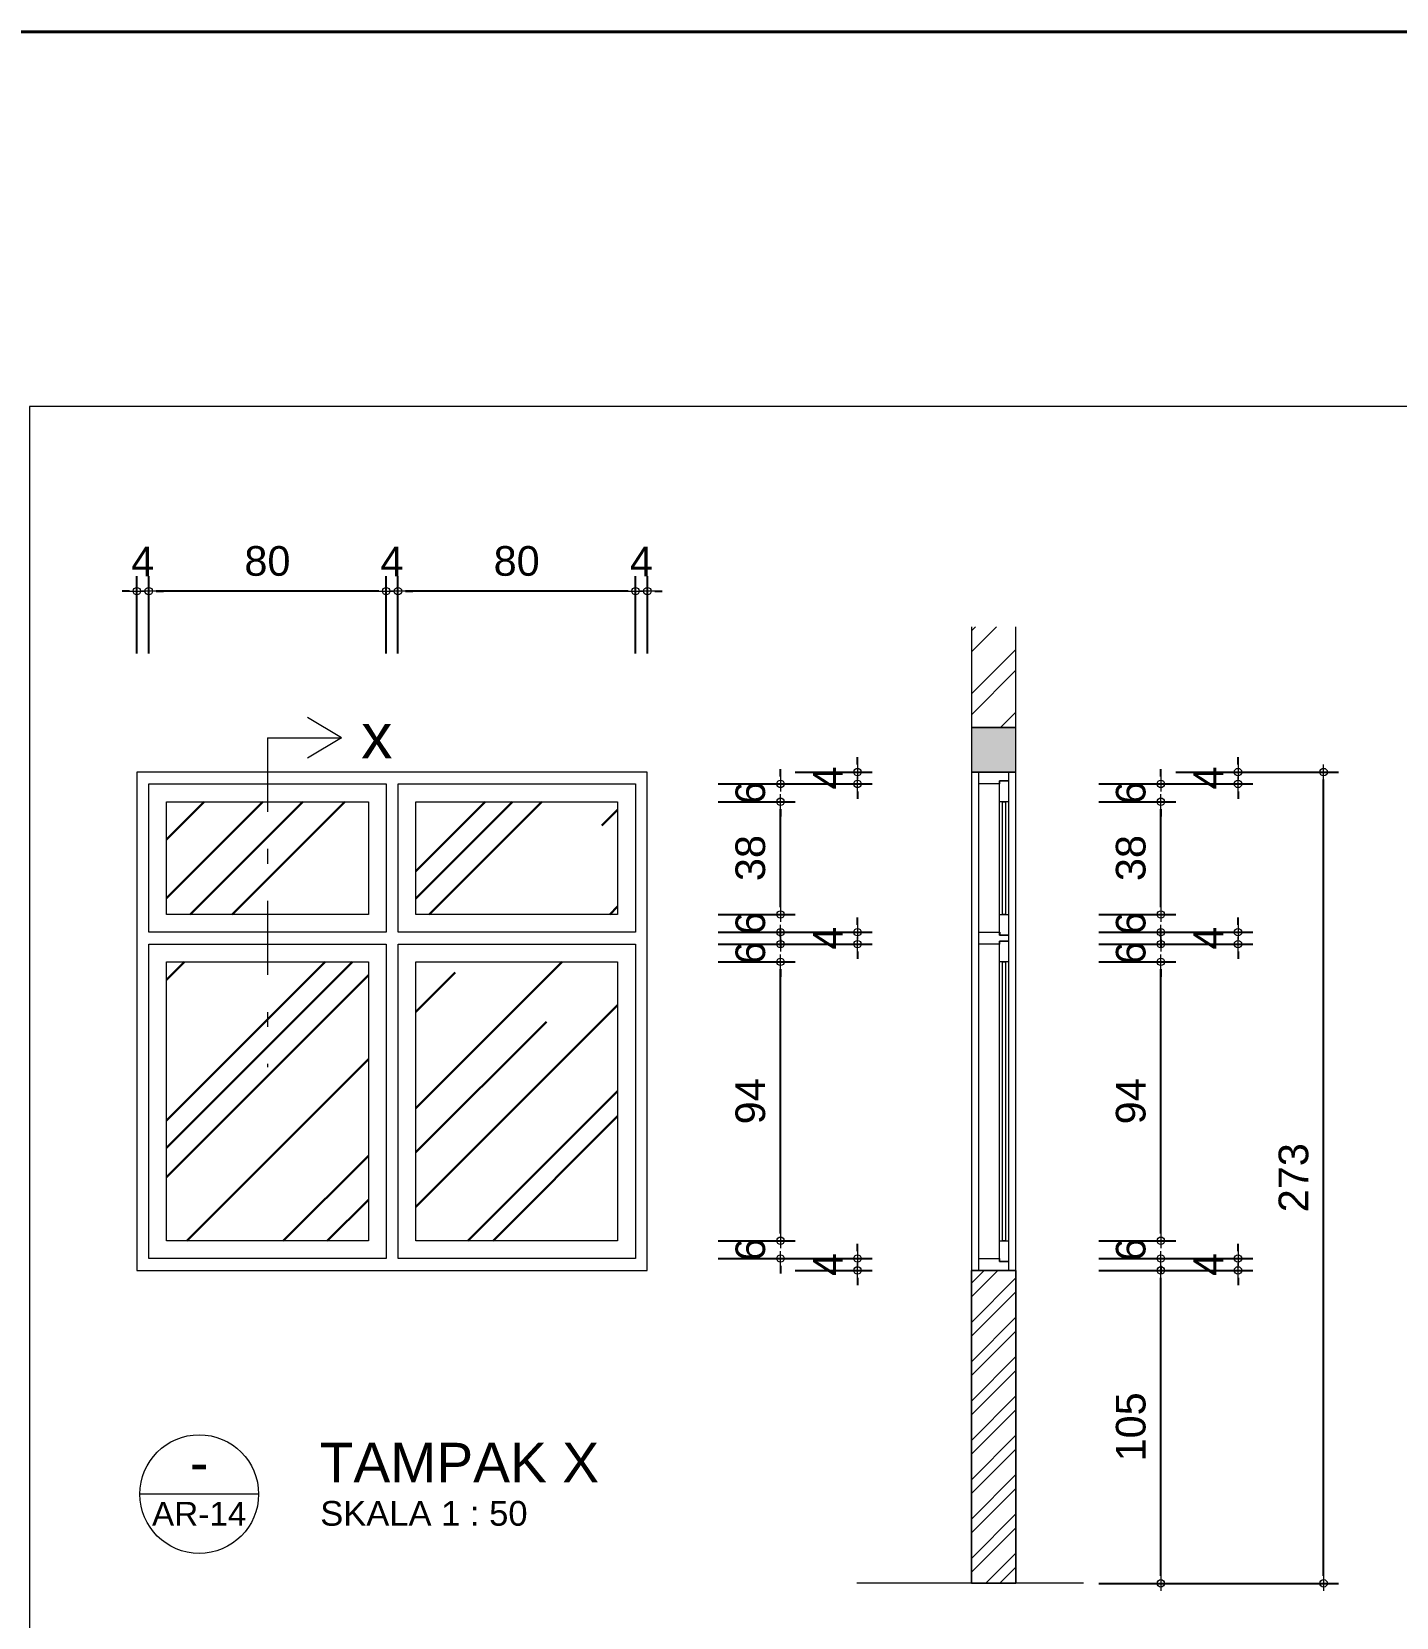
# Model space of a CAD drawing. Header units: inches. Extents: x 249 to 1192, y -18 to 440.
# Drawn here: x 293.37 to 302.57, y 158.8 to 169.49 of the extents above; entities that cross this region are included whole.
import ezdxf
from ezdxf.enums import TextEntityAlignment as Align

# ---------------------------------------------------------------- set-up
doc = ezdxf.new("R2010")
doc.units = ezdxf.units.IN
doc.header["$MEASUREMENT"] = 0
doc.linetypes.add('DASHDOT', pattern=[1, 0.5, -0.25, 0, -0.25])
for name, color, linetype, lineweight in [('ars', 11, 'Continuous', 0), ('ARSIR', 8, 'Continuous', 5), ('GRS KOP', 1, 'Continuous', 40), ('KACA', 141, 'Continuous', 30), ('KOP', 7, 'Continuous', 20), ('KUSEN', 16, 'Continuous', 15), ('lan', 7, 'Continuous', 15), ('NOT', 7, 'Continuous', 9), ('tem', 5, 'Continuous', 20), ('TEXS', 7, 'Continuous', 9)]:
    doc.layers.add(name, color=color, linetype=linetype, lineweight=lineweight)
doc.layers.add('KOLOM', color=5, linetype='Continuous')
doc.styles.add('S', font='SIMPLEX', dxfattribs={"width": 1.1})
doc.styles.get("Standard").update_dxf_attribs({"font": 'arial.ttf'})
doc.dimstyles.new('SK-50', dxfattribs={"dimtxt": 0.25, "dimasz": 0.1, "dimexe": 0.1, "dimexo": 0, "dimgap": 0.1, "dimtad": 1, "dimdec": 0, "dimlfac": 50, "dimzin": 12, "dimdsep": 46, "dimtxsty": 'Standard', "dimblk": 'BULAT', "dimcen": 0.1, "dimadec": 0, "dimazin": 3, "dimtfac": 1, "dimtdec": 0, "dimtix": 1, "dimtofl": 0, "dimtmove": 0, "dimatfit": 3, "dimldrblk": 'BULAT', "dimfxl": 0, "dimtolj": 1, "dimtzin": 0, "dimarcsym": 0})

# ---------------------------------------------------------------- blocks, each defined once
blk = doc.blocks.new('KOP-ARS')
at = {"layer": 'GRS KOP'}
blk.add_line((83, 54), (1, 54), dxfattribs=at)
at = {"layer": 'KOP'}
for tag, height, p in [('SUKMA', 0.2, (78, 9.9)), ('1:100', 0.25, (81.3, 5.5)), ('1:100', 0.25, (81.3, 4.9)), ('1:100', 0.25, (81.3, 4.3)), ('AR-01', 0.35, (78.15, 2.7)), ('10', 0.35, (81.3, 2.7)), ('2012', 0.35, (81.3, 1.7))]:
    blk.add_attdef(tag, text='', height=height, dxfattribs=at).set_placement(p, align=Align.MIDDLE)
for p in [(73.7, 5.325), (73.7, 4.725), (73.7, 4.125)]:
    blk.add_attdef('-', p, '', height=0.35, dxfattribs=at)
blk = doc.blocks.new('BULAT')
for p, q in [((-1, 0), (1, 0)), ((0, -1), (0, 1))]:
    blk.add_line(p, q)
blk.add_circle((0, 0), 0.5)
blk = doc.blocks.new('*D628')
at = {"layer": 'DEFPOINTS', "color": 0}
for p in [(298.515, 164.497), (298.515, 164.417), (298.934, 164.497)]:
    blk.add_point(p, dxfattribs=at)
at = {"layer": 'TEXS', "color": 0, "lineweight": -2}
for p, q in [((298.934, 164.547), (298.934, 164.597)), ((298.515, 164.497), (299.034, 164.497)), ((298.515, 164.417), (299.034, 164.417)), ((298.934, 164.367), (298.934, 164.317))]:
    blk.add_line(p, q, dxfattribs=at)
at = {"layer": 'TEXS', "color": 0, "lineweight": -2, "xscale": 0.05, "yscale": 0.05, "zscale": 0.05}
for p, rotation in [((298.934, 164.497), 270), ((298.934, 164.417), 90)]:
    blk.add_blockref('BULAT', p, dxfattribs=dict(at, rotation=rotation))
at = {"layer": 'TEXS', "color": 0, "insert": (298.734, 164.457), "char_height": 0.2, "attachment_point": 5, "rotation": 90}
blk.add_mtext('\\A1;4', dxfattribs=at)
blk = doc.blocks.new('*D629')
at = {"layer": 'DEFPOINTS', "color": 0}
for p in [(297.995, 164.417), (298.415, 164.417), (297.995, 164.297)]:
    blk.add_point(p, dxfattribs=at)
at = {"layer": 'TEXS', "color": 0, "lineweight": -2}
for p, q in [((297.995, 164.417), (298.515, 164.417)), ((298.415, 164.467), (298.415, 164.517)), ((297.995, 164.297), (298.515, 164.297)), ((298.415, 164.247), (298.415, 164.197))]:
    blk.add_line(p, q, dxfattribs=at)
at = {"layer": 'TEXS', "color": 0, "lineweight": -2, "xscale": 0.05, "yscale": 0.05, "zscale": 0.05}
for p, rotation in [((298.415, 164.417), 270), ((298.415, 164.297), 90)]:
    blk.add_blockref('BULAT', p, dxfattribs=dict(at, rotation=rotation))
at = {"layer": 'TEXS', "color": 0, "insert": (298.213, 164.357), "char_height": 0.2, "attachment_point": 5, "rotation": 90}
blk.add_mtext('\\A1;6', dxfattribs=at)
blk = doc.blocks.new('*D630')
at = {"layer": 'DEFPOINTS', "color": 0}
for p in [(297.995, 164.297), (298.415, 164.297), (297.995, 163.537)]:
    blk.add_point(p, dxfattribs=at)
at = {"layer": 'TEXS', "color": 0, "lineweight": -2}
for p, q in [((297.995, 164.297), (298.515, 164.297)), ((298.415, 163.587), (298.415, 164.247)), ((297.995, 163.537), (298.515, 163.537))]:
    blk.add_line(p, q, dxfattribs=at)
at = {"layer": 'TEXS', "color": 0, "lineweight": -2, "xscale": 0.05, "yscale": 0.05, "zscale": 0.05}
for p, rotation in [((298.415, 164.297), 90), ((298.415, 163.537), 270)]:
    blk.add_blockref('BULAT', p, dxfattribs=dict(at, rotation=rotation))
at = {"layer": 'TEXS', "color": 0, "insert": (298.213, 163.917), "char_height": 0.2, "attachment_point": 5, "rotation": 90}
blk.add_mtext('\\A1;38', dxfattribs=at)
blk = doc.blocks.new('*D631')
at = {"layer": 'DEFPOINTS', "color": 0}
for p in [(297.995, 163.537), (298.415, 163.537), (297.995, 163.417)]:
    blk.add_point(p, dxfattribs=at)
at = {"layer": 'TEXS', "color": 0, "lineweight": -2}
for p, q in [((298.415, 163.587), (298.415, 163.637)), ((297.995, 163.537), (298.515, 163.537)), ((297.995, 163.417), (298.515, 163.417)), ((298.415, 163.367), (298.415, 163.317))]:
    blk.add_line(p, q, dxfattribs=at)
at = {"layer": 'TEXS', "color": 0, "lineweight": -2, "xscale": 0.05, "yscale": 0.05, "zscale": 0.05}
for p, rotation in [((298.415, 163.537), 270), ((298.415, 163.417), 90)]:
    blk.add_blockref('BULAT', p, dxfattribs=dict(at, rotation=rotation))
at = {"layer": 'TEXS', "color": 0, "insert": (298.213, 163.477), "char_height": 0.2, "attachment_point": 5, "rotation": 90}
blk.add_mtext('\\A1;6', dxfattribs=at)
blk = doc.blocks.new('*D632')
at = {"layer": 'DEFPOINTS', "color": 0}
for p in [(298.515, 163.417), (298.934, 163.417), (298.515, 163.337)]:
    blk.add_point(p, dxfattribs=at)
at = {"layer": 'TEXS', "color": 0, "lineweight": -2}
for p, q in [((298.934, 163.467), (298.934, 163.517)), ((298.515, 163.417), (299.034, 163.417)), ((298.515, 163.337), (299.034, 163.337)), ((298.934, 163.287), (298.934, 163.237))]:
    blk.add_line(p, q, dxfattribs=at)
at = {"layer": 'TEXS', "color": 0, "lineweight": -2, "xscale": 0.05, "yscale": 0.05, "zscale": 0.05}
for p, rotation in [((298.934, 163.417), 270), ((298.934, 163.337), 90)]:
    blk.add_blockref('BULAT', p, dxfattribs=dict(at, rotation=rotation))
at = {"layer": 'TEXS', "color": 0, "insert": (298.734, 163.377), "char_height": 0.2, "attachment_point": 5, "rotation": 90}
blk.add_mtext('\\A1;4', dxfattribs=at)
blk = doc.blocks.new('*D633')
at = {"layer": 'DEFPOINTS', "color": 0}
for p in [(297.995, 163.337), (298.415, 163.337), (297.995, 163.217)]:
    blk.add_point(p, dxfattribs=at)
at = {"layer": 'TEXS', "color": 0, "lineweight": -2}
for p, q in [((298.415, 163.387), (298.415, 163.437)), ((297.995, 163.337), (298.515, 163.337)), ((297.995, 163.217), (298.515, 163.217)), ((298.415, 163.167), (298.415, 163.117))]:
    blk.add_line(p, q, dxfattribs=at)
at = {"layer": 'TEXS', "color": 0, "lineweight": -2, "xscale": 0.05, "yscale": 0.05, "zscale": 0.05}
for p, rotation in [((298.415, 163.337), 270), ((298.415, 163.217), 90)]:
    blk.add_blockref('BULAT', p, dxfattribs=dict(at, rotation=rotation))
at = {"layer": 'TEXS', "color": 0, "insert": (298.213, 163.277), "char_height": 0.2, "attachment_point": 5, "rotation": 90}
blk.add_mtext('\\A1;6', dxfattribs=at)
blk = doc.blocks.new('*D634')
at = {"layer": 'DEFPOINTS', "color": 0}
for p in [(297.995, 163.217), (298.415, 163.217), (297.995, 161.337)]:
    blk.add_point(p, dxfattribs=at)
at = {"layer": 'TEXS', "color": 0, "lineweight": -2}
for p, q in [((297.995, 163.217), (298.515, 163.217)), ((298.415, 161.387), (298.415, 163.167)), ((297.995, 161.337), (298.515, 161.337))]:
    blk.add_line(p, q, dxfattribs=at)
at = {"layer": 'TEXS', "color": 0, "lineweight": -2, "xscale": 0.05, "yscale": 0.05, "zscale": 0.05}
for p, rotation in [((298.415, 163.217), 90), ((298.415, 161.337), 270)]:
    blk.add_blockref('BULAT', p, dxfattribs=dict(at, rotation=rotation))
at = {"layer": 'TEXS', "color": 0, "insert": (298.213, 162.277), "char_height": 0.2, "attachment_point": 5, "rotation": 90}
blk.add_mtext('\\A1;94', dxfattribs=at)
blk = doc.blocks.new('*D635')
at = {"layer": 'DEFPOINTS', "color": 0}
for p in [(297.995, 161.337), (298.415, 161.337), (297.995, 161.217)]:
    blk.add_point(p, dxfattribs=at)
at = {"layer": 'TEXS', "color": 0, "lineweight": -2}
for p, q in [((298.415, 161.387), (298.415, 161.437)), ((297.995, 161.337), (298.515, 161.337)), ((297.995, 161.217), (298.515, 161.217)), ((298.415, 161.167), (298.415, 161.117))]:
    blk.add_line(p, q, dxfattribs=at)
at = {"layer": 'TEXS', "color": 0, "lineweight": -2, "xscale": 0.05, "yscale": 0.05, "zscale": 0.05}
for p, rotation in [((298.415, 161.337), 270), ((298.415, 161.217), 90)]:
    blk.add_blockref('BULAT', p, dxfattribs=dict(at, rotation=rotation))
at = {"layer": 'TEXS', "color": 0, "insert": (298.213, 161.277), "char_height": 0.2, "attachment_point": 5, "rotation": 90}
blk.add_mtext('\\A1;6', dxfattribs=at)
blk = doc.blocks.new('*D636')
at = {"layer": 'DEFPOINTS', "color": 0}
for p in [(298.515, 161.217), (298.934, 161.217), (298.515, 161.137)]:
    blk.add_point(p, dxfattribs=at)
at = {"layer": 'TEXS', "color": 0, "lineweight": -2}
for p, q in [((298.934, 161.267), (298.934, 161.317)), ((298.515, 161.217), (299.034, 161.217)), ((298.515, 161.137), (299.034, 161.137)), ((298.934, 161.087), (298.934, 161.037))]:
    blk.add_line(p, q, dxfattribs=at)
at = {"layer": 'TEXS', "color": 0, "lineweight": -2, "xscale": 0.05, "yscale": 0.05, "zscale": 0.05}
for p, rotation in [((298.934, 161.217), 270), ((298.934, 161.137), 90)]:
    blk.add_blockref('BULAT', p, dxfattribs=dict(at, rotation=rotation))
at = {"layer": 'TEXS', "color": 0, "insert": (298.734, 161.177), "char_height": 0.2, "attachment_point": 5, "rotation": 90}
blk.add_mtext('\\A1;4', dxfattribs=at)
blk = doc.blocks.new('*D637')
at = {"layer": 'DEFPOINTS', "color": 0}
for p in [(300.56, 164.417), (300.979, 164.417), (300.56, 164.297)]:
    blk.add_point(p, dxfattribs=at)
at = {"layer": 'TEXS', "color": 0, "lineweight": -2}
for p, q in [((300.56, 164.417), (301.079, 164.417)), ((300.979, 164.467), (300.979, 164.517)), ((300.56, 164.297), (301.079, 164.297)), ((300.979, 164.247), (300.979, 164.197))]:
    blk.add_line(p, q, dxfattribs=at)
at = {"layer": 'TEXS', "color": 0, "lineweight": -2, "xscale": 0.05, "yscale": 0.05, "zscale": 0.05}
for p, rotation in [((300.979, 164.417), 270), ((300.979, 164.297), 90)]:
    blk.add_blockref('BULAT', p, dxfattribs=dict(at, rotation=rotation))
at = {"layer": 'TEXS', "color": 0, "insert": (300.777, 164.357), "char_height": 0.2, "attachment_point": 5, "rotation": 90}
blk.add_mtext('\\A1;6', dxfattribs=at)
blk = doc.blocks.new('*D638')
at = {"layer": 'DEFPOINTS', "color": 0}
for p in [(301.079, 164.497), (301.079, 164.417), (301.499, 164.497)]:
    blk.add_point(p, dxfattribs=at)
at = {"layer": 'TEXS', "color": 0, "lineweight": -2}
for p, q in [((301.499, 164.547), (301.499, 164.597)), ((301.079, 164.497), (301.599, 164.497)), ((301.079, 164.417), (301.599, 164.417)), ((301.499, 164.367), (301.499, 164.317))]:
    blk.add_line(p, q, dxfattribs=at)
at = {"layer": 'TEXS', "color": 0, "lineweight": -2, "xscale": 0.05, "yscale": 0.05, "zscale": 0.05}
for p, rotation in [((301.499, 164.497), 270), ((301.499, 164.417), 90)]:
    blk.add_blockref('BULAT', p, dxfattribs=dict(at, rotation=rotation))
at = {"layer": 'TEXS', "color": 0, "insert": (301.299, 164.457), "char_height": 0.2, "attachment_point": 5, "rotation": 90}
blk.add_mtext('\\A1;4', dxfattribs=at)
blk = doc.blocks.new('*D639')
at = {"layer": 'DEFPOINTS', "color": 0}
for p in [(300.56, 164.297), (300.979, 164.297), (300.56, 163.537)]:
    blk.add_point(p, dxfattribs=at)
at = {"layer": 'TEXS', "color": 0, "lineweight": -2}
for p, q in [((300.56, 164.297), (301.079, 164.297)), ((300.979, 163.587), (300.979, 164.247)), ((300.56, 163.537), (301.079, 163.537))]:
    blk.add_line(p, q, dxfattribs=at)
at = {"layer": 'TEXS', "color": 0, "lineweight": -2, "xscale": 0.05, "yscale": 0.05, "zscale": 0.05}
for p, rotation in [((300.979, 164.297), 90), ((300.979, 163.537), 270)]:
    blk.add_blockref('BULAT', p, dxfattribs=dict(at, rotation=rotation))
at = {"layer": 'TEXS', "color": 0, "insert": (300.777, 163.917), "char_height": 0.2, "attachment_point": 5, "rotation": 90}
blk.add_mtext('\\A1;38', dxfattribs=at)
blk = doc.blocks.new('*D640')
at = {"layer": 'DEFPOINTS', "color": 0}
for p in [(300.56, 163.537), (300.979, 163.537), (300.56, 163.417)]:
    blk.add_point(p, dxfattribs=at)
at = {"layer": 'TEXS', "color": 0, "lineweight": -2}
for p, q in [((300.979, 163.587), (300.979, 163.637)), ((300.56, 163.537), (301.079, 163.537)), ((300.56, 163.417), (301.079, 163.417)), ((300.979, 163.367), (300.979, 163.317))]:
    blk.add_line(p, q, dxfattribs=at)
at = {"layer": 'TEXS', "color": 0, "lineweight": -2, "xscale": 0.05, "yscale": 0.05, "zscale": 0.05}
for p, rotation in [((300.979, 163.537), 270), ((300.979, 163.417), 90)]:
    blk.add_blockref('BULAT', p, dxfattribs=dict(at, rotation=rotation))
at = {"layer": 'TEXS', "color": 0, "insert": (300.777, 163.477), "char_height": 0.2, "attachment_point": 5, "rotation": 90}
blk.add_mtext('\\A1;6', dxfattribs=at)
blk = doc.blocks.new('*D641')
at = {"layer": 'DEFPOINTS', "color": 0}
for p in [(301.079, 163.417), (301.499, 163.417), (301.079, 163.337)]:
    blk.add_point(p, dxfattribs=at)
at = {"layer": 'TEXS', "color": 0, "lineweight": -2}
for p, q in [((301.499, 163.467), (301.499, 163.517)), ((301.079, 163.417), (301.599, 163.417)), ((301.079, 163.337), (301.599, 163.337)), ((301.499, 163.287), (301.499, 163.237))]:
    blk.add_line(p, q, dxfattribs=at)
at = {"layer": 'TEXS', "color": 0, "lineweight": -2, "xscale": 0.05, "yscale": 0.05, "zscale": 0.05}
for p, rotation in [((301.499, 163.417), 270), ((301.499, 163.337), 90)]:
    blk.add_blockref('BULAT', p, dxfattribs=dict(at, rotation=rotation))
at = {"layer": 'TEXS', "color": 0, "insert": (301.299, 163.377), "char_height": 0.2, "attachment_point": 5, "rotation": 90}
blk.add_mtext('\\A1;4', dxfattribs=at)
blk = doc.blocks.new('*D642')
at = {"layer": 'DEFPOINTS', "color": 0}
for p in [(300.56, 163.337), (300.979, 163.337), (300.56, 163.217)]:
    blk.add_point(p, dxfattribs=at)
at = {"layer": 'TEXS', "color": 0, "lineweight": -2}
for p, q in [((300.979, 163.387), (300.979, 163.437)), ((300.56, 163.337), (301.079, 163.337)), ((300.56, 163.217), (301.079, 163.217)), ((300.979, 163.167), (300.979, 163.117))]:
    blk.add_line(p, q, dxfattribs=at)
at = {"layer": 'TEXS', "color": 0, "lineweight": -2, "xscale": 0.05, "yscale": 0.05, "zscale": 0.05}
for p, rotation in [((300.979, 163.337), 270), ((300.979, 163.217), 90)]:
    blk.add_blockref('BULAT', p, dxfattribs=dict(at, rotation=rotation))
at = {"layer": 'TEXS', "color": 0, "insert": (300.777, 163.277), "char_height": 0.2, "attachment_point": 5, "rotation": 90}
blk.add_mtext('\\A1;6', dxfattribs=at)
blk = doc.blocks.new('*D643')
at = {"layer": 'DEFPOINTS', "color": 0}
for p in [(300.56, 163.217), (300.979, 163.217), (300.56, 161.337)]:
    blk.add_point(p, dxfattribs=at)
at = {"layer": 'TEXS', "color": 0, "lineweight": -2}
for p, q in [((300.56, 163.217), (301.079, 163.217)), ((300.979, 161.387), (300.979, 163.167)), ((300.56, 161.337), (301.079, 161.337))]:
    blk.add_line(p, q, dxfattribs=at)
at = {"layer": 'TEXS', "color": 0, "lineweight": -2, "xscale": 0.05, "yscale": 0.05, "zscale": 0.05}
for p, rotation in [((300.979, 163.217), 90), ((300.979, 161.337), 270)]:
    blk.add_blockref('BULAT', p, dxfattribs=dict(at, rotation=rotation))
at = {"layer": 'TEXS', "color": 0, "insert": (300.777, 162.277), "char_height": 0.2, "attachment_point": 5, "rotation": 90}
blk.add_mtext('\\A1;94', dxfattribs=at)
blk = doc.blocks.new('*D644')
at = {"layer": 'DEFPOINTS', "color": 0}
for p in [(300.56, 161.337), (300.979, 161.337), (300.56, 161.217)]:
    blk.add_point(p, dxfattribs=at)
at = {"layer": 'TEXS', "color": 0, "lineweight": -2}
for p, q in [((300.979, 161.387), (300.979, 161.437)), ((300.56, 161.337), (301.079, 161.337)), ((300.56, 161.217), (301.079, 161.217)), ((300.979, 161.167), (300.979, 161.117))]:
    blk.add_line(p, q, dxfattribs=at)
at = {"layer": 'TEXS', "color": 0, "lineweight": -2, "xscale": 0.05, "yscale": 0.05, "zscale": 0.05}
for p, rotation in [((300.979, 161.337), 270), ((300.979, 161.217), 90)]:
    blk.add_blockref('BULAT', p, dxfattribs=dict(at, rotation=rotation))
at = {"layer": 'TEXS', "color": 0, "insert": (300.777, 161.277), "char_height": 0.2, "attachment_point": 5, "rotation": 90}
blk.add_mtext('\\A1;6', dxfattribs=at)
blk = doc.blocks.new('*D645')
at = {"layer": 'DEFPOINTS', "color": 0}
for p in [(301.079, 161.217), (301.499, 161.217), (301.079, 161.137)]:
    blk.add_point(p, dxfattribs=at)
at = {"layer": 'TEXS', "color": 0, "lineweight": -2}
for p, q in [((301.499, 161.267), (301.499, 161.317)), ((301.079, 161.217), (301.599, 161.217)), ((301.079, 161.137), (301.599, 161.137)), ((301.499, 161.087), (301.499, 161.037))]:
    blk.add_line(p, q, dxfattribs=at)
at = {"layer": 'TEXS', "color": 0, "lineweight": -2, "xscale": 0.05, "yscale": 0.05, "zscale": 0.05}
for p, rotation in [((301.499, 161.217), 270), ((301.499, 161.137), 90)]:
    blk.add_blockref('BULAT', p, dxfattribs=dict(at, rotation=rotation))
at = {"layer": 'TEXS', "color": 0, "insert": (301.299, 161.177), "char_height": 0.2, "attachment_point": 5, "rotation": 90}
blk.add_mtext('\\A1;4', dxfattribs=at)
blk = doc.blocks.new('*D646')
at = {"layer": 'DEFPOINTS', "color": 0}
for p in [(300.56, 161.137), (300.979, 161.137), (300.56, 159.027)]:
    blk.add_point(p, dxfattribs=at)
at = {"layer": 'TEXS', "color": 0, "lineweight": -2}
for p, q in [((300.56, 161.137), (301.079, 161.137)), ((300.979, 159.077), (300.979, 161.087)), ((300.56, 159.027), (301.079, 159.027))]:
    blk.add_line(p, q, dxfattribs=at)
at = {"layer": 'TEXS', "color": 0, "lineweight": -2, "xscale": 0.05, "yscale": 0.05, "zscale": 0.05}
for p, rotation in [((300.979, 161.137), 90), ((300.979, 159.027), 270)]:
    blk.add_blockref('BULAT', p, dxfattribs=dict(at, rotation=rotation))
at = {"layer": 'TEXS', "color": 0, "insert": (300.777, 160.082), "char_height": 0.2, "attachment_point": 5, "rotation": 90}
blk.add_mtext('\\A1;105', dxfattribs=at)
blk = doc.blocks.new('*D647')
at = {"layer": 'DEFPOINTS', "color": 0}
for p in [(301.079, 164.497), (302.076, 164.497), (301.079, 159.027)]:
    blk.add_point(p, dxfattribs=at)
at = {"layer": 'TEXS', "color": 0, "lineweight": -2}
for p, q in [((301.079, 164.497), (302.176, 164.497)), ((302.076, 159.077), (302.076, 164.447)), ((301.079, 159.027), (302.176, 159.027))]:
    blk.add_line(p, q, dxfattribs=at)
at = {"layer": 'TEXS', "color": 0, "lineweight": -2, "xscale": 0.05, "yscale": 0.05, "zscale": 0.05}
for p, rotation in [((302.076, 164.497), 90), ((302.076, 159.027), 270)]:
    blk.add_blockref('BULAT', p, dxfattribs=dict(at, rotation=rotation))
at = {"layer": 'TEXS', "color": 0, "insert": (301.874, 161.762), "char_height": 0.2, "attachment_point": 5, "rotation": 90}
blk.add_mtext('\\A1;273', dxfattribs=at)
blk = doc.blocks.new('*D656')
at = {"layer": 'DEFPOINTS', "color": 0}
for p in [(294.077, 165.717), (294.077, 165.297), (294.157, 165.297)]:
    blk.add_point(p, dxfattribs=at)
at = {"layer": 'TEXS', "color": 0, "lineweight": -2}
for p, q in [((294.077, 165.297), (294.077, 165.817)), ((294.157, 165.297), (294.157, 165.817)), ((294.027, 165.717), (293.977, 165.717)), ((294.207, 165.717), (294.257, 165.717))]:
    blk.add_line(p, q, dxfattribs=at)
at = {"layer": 'TEXS', "color": 0, "lineweight": -2, "xscale": 0.05, "yscale": 0.05, "zscale": 0.05}
blk.add_blockref('BULAT', (294.077, 165.717), dxfattribs=at)
at = {"layer": 'TEXS', "color": 0, "lineweight": -2, "xscale": 0.05, "yscale": 0.05, "zscale": 0.05, "rotation": 180}
blk.add_blockref('BULAT', (294.157, 165.717), dxfattribs=at)
at = {"layer": 'TEXS', "color": 0, "insert": (294.117, 165.917), "char_height": 0.2, "attachment_point": 5}
blk.add_mtext('\\A1;4', dxfattribs=at)
blk = doc.blocks.new('*D657')
at = {"layer": 'DEFPOINTS', "color": 0}
for p in [(294.157, 165.717), (294.157, 165.297), (295.757, 165.297)]:
    blk.add_point(p, dxfattribs=at)
at = {"layer": 'TEXS', "color": 0, "lineweight": -2}
for p, q in [((294.157, 165.297), (294.157, 165.817)), ((295.757, 165.297), (295.757, 165.817)), ((295.707, 165.717), (294.207, 165.717))]:
    blk.add_line(p, q, dxfattribs=at)
at = {"layer": 'TEXS', "color": 0, "lineweight": -2, "xscale": 0.05, "yscale": 0.05, "zscale": 0.05, "rotation": 180}
blk.add_blockref('BULAT', (294.157, 165.717), dxfattribs=at)
at = {"layer": 'TEXS', "color": 0, "lineweight": -2, "xscale": 0.05, "yscale": 0.05, "zscale": 0.05}
blk.add_blockref('BULAT', (295.757, 165.717), dxfattribs=at)
at = {"layer": 'TEXS', "color": 0, "insert": (294.957, 165.919), "char_height": 0.2, "attachment_point": 5}
blk.add_mtext('\\A1;80', dxfattribs=at)
blk = doc.blocks.new('*D658')
at = {"layer": 'DEFPOINTS', "color": 0}
for p in [(295.757, 165.717), (295.757, 165.297), (295.837, 165.297)]:
    blk.add_point(p, dxfattribs=at)
at = {"layer": 'TEXS', "color": 0, "lineweight": -2}
for p, q in [((295.757, 165.297), (295.757, 165.817)), ((295.837, 165.297), (295.837, 165.817)), ((295.707, 165.717), (295.657, 165.717)), ((295.887, 165.717), (295.937, 165.717))]:
    blk.add_line(p, q, dxfattribs=at)
at = {"layer": 'TEXS', "color": 0, "lineweight": -2, "xscale": 0.05, "yscale": 0.05, "zscale": 0.05}
blk.add_blockref('BULAT', (295.757, 165.717), dxfattribs=at)
at = {"layer": 'TEXS', "color": 0, "lineweight": -2, "xscale": 0.05, "yscale": 0.05, "zscale": 0.05, "rotation": 180}
blk.add_blockref('BULAT', (295.837, 165.717), dxfattribs=at)
at = {"layer": 'TEXS', "color": 0, "insert": (295.797, 165.917), "char_height": 0.2, "attachment_point": 5}
blk.add_mtext('\\A1;4', dxfattribs=at)
blk = doc.blocks.new('*D659')
at = {"layer": 'DEFPOINTS', "color": 0}
for p in [(295.837, 165.717), (295.837, 165.297), (297.438, 165.297)]:
    blk.add_point(p, dxfattribs=at)
at = {"layer": 'TEXS', "color": 0, "lineweight": -2}
for p, q in [((295.837, 165.297), (295.837, 165.817)), ((297.438, 165.297), (297.438, 165.817)), ((297.388, 165.717), (295.887, 165.717))]:
    blk.add_line(p, q, dxfattribs=at)
at = {"layer": 'TEXS', "color": 0, "lineweight": -2, "xscale": 0.05, "yscale": 0.05, "zscale": 0.05, "rotation": 180}
blk.add_blockref('BULAT', (295.837, 165.717), dxfattribs=at)
at = {"layer": 'TEXS', "color": 0, "lineweight": -2, "xscale": 0.05, "yscale": 0.05, "zscale": 0.05}
blk.add_blockref('BULAT', (297.438, 165.717), dxfattribs=at)
at = {"layer": 'TEXS', "color": 0, "insert": (296.637, 165.919), "char_height": 0.2, "attachment_point": 5}
blk.add_mtext('\\A1;80', dxfattribs=at)
blk = doc.blocks.new('*D660')
at = {"layer": 'DEFPOINTS', "color": 0}
for p in [(297.438, 165.717), (297.438, 165.297), (297.518, 165.297)]:
    blk.add_point(p, dxfattribs=at)
at = {"layer": 'TEXS', "color": 0, "lineweight": -2}
for p, q in [((297.438, 165.297), (297.438, 165.817)), ((297.518, 165.297), (297.518, 165.817)), ((297.388, 165.717), (297.338, 165.717)), ((297.568, 165.717), (297.618, 165.717))]:
    blk.add_line(p, q, dxfattribs=at)
at = {"layer": 'TEXS', "color": 0, "lineweight": -2, "xscale": 0.05, "yscale": 0.05, "zscale": 0.05}
blk.add_blockref('BULAT', (297.438, 165.717), dxfattribs=at)
at = {"layer": 'TEXS', "color": 0, "lineweight": -2, "xscale": 0.05, "yscale": 0.05, "zscale": 0.05, "rotation": 180}
blk.add_blockref('BULAT', (297.518, 165.717), dxfattribs=at)
at = {"layer": 'TEXS', "color": 0, "insert": (297.478, 165.917), "char_height": 0.2, "attachment_point": 5}
blk.add_mtext('\\A1;4', dxfattribs=at)
blk = doc.blocks.new('Ndtpd')
blk.add_line((0.747, 0), (-0.747, 0))
blk.add_circle((0, 0), 0.747)
at = {"color": 10, "style": 'S', "width": 1.1, "flags": 4}
blk.add_attdef('NO', text='', height=0.5, dxfattribs=at).set_placement((0, 0.148), align=Align.CENTER)
blk.add_attdef('NDTPD', (1.516, 0.148), '', height=0.5, dxfattribs=at)
at = {"color": 5, "style": 'S', "width": 1.1, "flags": 4}
blk.add_attdef('NOLBR', text='', height=0.3, dxfattribs=at).set_placement((0, -0.398), align=Align.CENTER)
blk.add_attdef('SKALA', (1.523, -0.398), '', height=0.3, dxfattribs=at)

msp = doc.modelspace()

# ---------------------------------------------------------------- hatches: boundary and pattern name
at = {"layer": 'ars'}
h = msp.add_hatch(dxfattribs=at)
h.set_pattern_fill('ANSI32', color=256, scale=0.8, style=0)
h.set_pattern_definition([(45, (352.5036, 821.9779), (-0.21213203, 0.21213203), []), (45, (352.64502, 821.9779), (-0.21213203, 0.21213203), [])])
h.paths.add_polyline_path([(300.0021, 165.4767), (299.7021, 165.4767), (299.7021, 164.7972), (300.0021, 164.7972)])
at = {"layer": 'ARSIR'}
msp.add_hatch(color=256, dxfattribs=at).paths.add_polyline_path([(299.7021, 164.4972), (300.0021, 164.4972), (300.0021, 164.7972), (299.7021, 164.7972)])
at = {"layer": 'KACA'}
h = msp.add_hatch(dxfattribs=at)
h.set_pattern_fill('AR-RROOF', color=256, angle=45, style=0)
h.set_pattern_definition([(45, (-92.5756, -210.7459), (0.8485281, 2.2627417), [15, -2, 5, -1]), (45, (-91.9887, -209.4518), (-1.6475588, 0.2333452), [3, -0.33, 6, -0.75]), (45, (-92.8231, -209.79126), (3.2031937, 4.1507168), [8, -1.4, 4, -1])])
h.paths.add_polyline_path([(294.2768, 164.2972), (295.6372, 164.2972), (295.6372, 163.5372), (294.2768, 163.5372)])
h.paths.add_polyline_path([(295.9572, 164.2972), (297.3175, 164.2972), (297.3175, 163.5372), (295.9572, 163.5372)])
h.paths.add_polyline_path([(294.2768, 163.2172), (295.6372, 163.2172), (295.6372, 161.3372), (294.2768, 161.3372)])
h.paths.add_polyline_path([(295.9572, 163.2172), (297.3175, 163.2172), (297.3175, 161.3372), (295.9572, 161.3372)])
at = {"layer": 'KUSEN'}
h = msp.add_hatch(dxfattribs=at)
h.set_pattern_fill('STEEL', color=11, scale=1.5, style=0)
h.set_pattern_definition([(45, (-288.03005, 537.63121), (-0.13258252, 0.13258252), []), (45, (-288.03005, 537.72496), (-0.13258252, 0.13258252), [])])
h.paths.add_polyline_path([(299.7021, 159.0274), (300.0021, 159.0274), (300.0021, 161.1372), (299.7021, 161.1372)])

# ---------------------------------------------------------------- linework, layer by layer
at = {"layer": 'ars'}
for points in [[(299.9121, 164.2972), (299.9321, 164.2972), (299.9321, 163.5372), (299.9121, 163.5372)], [(299.9121, 163.2172), (299.9321, 163.2172), (299.9321, 161.3372), (299.9121, 161.3372)]]:
    msp.add_lwpolyline(points, close=True, dxfattribs=at)
at = {"layer": 'KOLOM', "color": 0}
msp.add_line((299.8921, 163.4172), (299.8921, 163.3972), dxfattribs=at)
at = {"layer": 'KUSEN'}
msp.add_line((300.0021, 164.4972), (299.7021, 164.4972), dxfattribs=at)
at = {"layer": 'KUSEN', "color": 4}
msp.add_line((300.4572, 159.0274), (298.9293, 159.0274), dxfattribs=at)
msp.add_lwpolyline([(299.7021, 164.4972), (300.0021, 164.4972), (300.0021, 164.7972), (299.7021, 164.7972)], close=True, dxfattribs=at)
at = {"layer": 'KUSEN'}
for points in [[(297.5175, 164.4972), (294.0768, 164.4972), (294.0768, 161.1372), (297.5175, 161.1372)], [(294.1568, 164.4172), (295.7572, 164.4172), (295.7572, 163.4172), (294.1568, 163.4172)], [(295.8372, 164.4172), (297.4375, 164.4172), (297.4375, 163.4172), (295.8372, 163.4172)], [(299.7521, 164.4972), (299.9521, 164.4972), (299.9521, 161.1372), (299.7521, 161.1372)], [(299.8921, 164.4372), (299.9521, 164.4372), (299.9521, 164.2972), (299.8921, 164.2972)], [(299.8921, 164.4372), (299.9521, 164.4372), (299.9521, 163.3972), (299.8921, 163.3972)], [(294.2768, 164.2972), (295.6372, 164.2972), (295.6372, 163.5372), (294.2768, 163.5372)], [(295.9572, 164.2972), (297.3175, 164.2972), (297.3175, 163.5372), (295.9572, 163.5372)], [(299.8921, 163.5372), (299.9521, 163.5372), (299.9521, 163.3972), (299.8921, 163.3972)], [(299.8921, 163.3572), (299.9521, 163.3572), (299.9521, 163.2172), (299.8921, 163.2172)], [(299.8921, 163.3572), (299.9521, 163.3572), (299.9521, 161.1972), (299.8921, 161.1972)], [(294.1568, 163.3372), (295.7572, 163.3372), (295.7572, 161.2172), (294.1568, 161.2172)], [(295.8372, 163.3372), (297.4375, 163.3372), (297.4375, 161.2172), (295.8372, 161.2172)], [(294.2768, 163.2172), (295.6372, 163.2172), (295.6372, 161.3372), (294.2768, 161.3372)], [(295.9572, 163.2172), (297.3175, 163.2172), (297.3175, 161.3372), (295.9572, 161.3372)], [(299.8921, 161.3372), (299.9521, 161.3372), (299.9521, 161.1972), (299.8921, 161.1972)]]:
    msp.add_lwpolyline(points, close=True, dxfattribs=at)
for points in [[(299.7521, 164.4172), (299.7521, 164.4972), (299.9521, 164.4972), (299.9521, 164.4372), (299.8921, 164.4372), (299.8921, 164.4172), (299.7521, 164.4172)], [(299.7521, 163.3372), (299.7521, 163.4172), (299.8921, 163.4172), (299.8921, 163.3972), (299.9521, 163.3972), (299.9521, 163.3572), (299.8921, 163.3572), (299.8921, 163.3372), (299.7521, 163.3372)], [(299.9521, 161.1372), (299.7521, 161.1372), (299.7521, 161.2172), (299.8921, 161.2172), (299.8921, 161.1972), (299.9521, 161.1972), (299.9521, 161.1372)]]:
    msp.add_lwpolyline(points, dxfattribs=at)
at = {"layer": 'lan'}
msp.add_lwpolyline([(299.7021, 161.1372), (300.0021, 161.1372), (300.0021, 164.4972), (299.7021, 164.4972)], close=True, dxfattribs=at)
at = {"layer": 'NOT'}
for q in [(295.2268, 164.8659), (295.2268, 164.5917)]:
    msp.add_line((295.457, 164.7288), q, dxfattribs=at)
at = {"layer": 'NOT', "linetype": 'DASHDOT'}
for q in [(294.957, 162.5072), (295.457, 164.7288)]:
    msp.add_line((294.957, 164.7288), q, dxfattribs=at)
at = {"layer": 'tem'}
msp.add_lwpolyline([(299.7021, 165.4767), (299.7021, 164.7972), (300.0021, 164.7972), (300.0021, 165.4767)], dxfattribs=at)
for points in [[(299.7021, 159.0274), (300.0021, 159.0274), (300.0021, 161.1372), (299.7021, 161.1372)], [(300.0021, 159.0274), (299.7021, 159.0274), (299.7021, 161.1372), (300.0021, 161.1372)]]:
    msp.add_lwpolyline(points, close=True, dxfattribs=at)
at = {"layer": 'TEXS'}
msp.add_lwpolyline([(293.3529, 146.9242), (302.8003, 146.9242), (302.8003, 166.9609), (293.3529, 166.9609)], close=True, dxfattribs=at)

# ---------------------------------------------------------------- block references
at = {"layer": 'KOP'}
msp.add_blockref('KOP-ARS', (249.2179, 115.4885), dxfattribs=at)
at = {"layer": 'NOT', "lineweight": 0}
ref = msp.add_blockref('Ndtpd', (294.4972, 159.629), dxfattribs=dict(at, xscale=0.5354752342703932, yscale=0.5354752342703932, zscale=0.5354752342703932))
ref.add_attrib('NO', '-', dxfattribs={"layer": '0', "height": 0.2667, "flags": 4}).set_placement((294.4969, 159.7081), align=Align.CENTER)
ref.add_attrib('NDTPD', 'TAMPAK X', (295.309, 159.7081), dxfattribs={"layer": '0', "height": 0.26667, "flags": 4})
ref.add_attrib('NOLBR', 'AR-14', dxfattribs={"layer": '0', "height": 0.16064, "flags": 4}).set_placement((294.4969, 159.4157), align=Align.CENTER)
ref.add_attrib('SKALA', 'SKALA 1 : 50', (295.3128, 159.4157), dxfattribs={"layer": '0', "height": 0.166667, "flags": 4})

# ---------------------------------------------------------------- texts
at = {"layer": 'NOT', "insert": (295.5243, 164.8902), "char_height": 0.3, "attachment_point": 1}
msp.add_mtext_dynamic_manual_height_columns('\\pi0.065342;x', width=0.334095, gutter_width=1.25, heights=[0], dxfattribs=at)

# ---------------------------------------------------------------- dimensions: what is measured, and where the dimension line sits
at = {"layer": 'TEXS'}
for base, p1, p2, angle, picture, middle in [((294.0768, 165.7169), (294.1568, 165.2974), (294.0768, 165.2974), 180, '*D656', (294.1168, 165.7169)), ((294.1568, 165.7169), (295.7572, 165.2974), (294.1568, 165.2974), 180, '*D657', (294.957, 165.7169)), ((295.7572, 165.7169), (295.8372, 165.2974), (295.7572, 165.2974), 180, '*D658', (295.7972, 165.7169)), ((295.8372, 165.7169), (297.4375, 165.2974), (295.8372, 165.2974), 180, '*D659', (296.6374, 165.7169)), ((297.4375, 165.7169), (297.5175, 165.2974), (297.4375, 165.2974), 180, '*D660', (297.4775, 165.7169)), ((298.9345, 164.4972), (298.5149, 164.4172), (298.5149, 164.4972), 90, '*D628', (298.9345, 164.4572)), ((301.499, 164.4972), (301.0795, 164.4172), (301.0795, 164.4972), 90, '*D638', (301.499, 164.4572)), ((302.0764, 164.4972), (301.0795, 159.0274), (301.0795, 164.4972), 90, '*D647', (302.0764, 161.7623)), ((298.4149, 164.4172), (297.9954, 164.2972), (297.9954, 164.4172), 90, '*D629', (298.4149, 164.3572)), ((300.9795, 164.4172), (300.5599, 164.2972), (300.5599, 164.4172), 90, '*D637', (300.9795, 164.3572)), ((298.4149, 164.2972), (297.9954, 163.5372), (297.9954, 164.2972), 90, '*D630', (298.4149, 163.9172)), ((300.9795, 164.2972), (300.5599, 163.5372), (300.5599, 164.2972), 90, '*D639', (300.9795, 163.9172)), ((298.4149, 163.5372), (297.9954, 163.4172), (297.9954, 163.5372), 90, '*D631', (298.4149, 163.4772)), ((300.9795, 163.5372), (300.5599, 163.4172), (300.5599, 163.5372), 90, '*D640', (300.9795, 163.4772)), ((298.9345, 163.4172), (298.5149, 163.3372), (298.5149, 163.4172), 90, '*D632', (298.9345, 163.3772)), ((301.499, 163.4172), (301.0795, 163.3372), (301.0795, 163.4172), 90, '*D641', (301.499, 163.3772)), ((298.4149, 163.3372), (297.9954, 163.2172), (297.9954, 163.3372), 90, '*D633', (298.4149, 163.2772)), ((300.9795, 163.3372), (300.5599, 163.2172), (300.5599, 163.3372), 90, '*D642', (300.9795, 163.2772)), ((298.4149, 163.2172), (297.9954, 161.3372), (297.9954, 163.2172), 90, '*D634', (298.4149, 162.2772)), ((300.9795, 163.2172), (300.5599, 161.3372), (300.5599, 163.2172), 90, '*D643', (300.9795, 162.2772)), ((298.4149, 161.3372), (297.9954, 161.2172), (297.9954, 161.3372), 90, '*D635', (298.4149, 161.2772)), ((300.9795, 161.3372), (300.5599, 161.2172), (300.5599, 161.3372), 90, '*D644', (300.9795, 161.2772)), ((298.9345, 161.2172), (298.5149, 161.1372), (298.5149, 161.2172), 90, '*D636', (298.9345, 161.1772)), ((301.499, 161.2172), (301.0795, 161.1372), (301.0795, 161.2172), 90, '*D645', (301.499, 161.1772)), ((300.9795, 161.1372), (300.5599, 159.0274), (300.5599, 161.1372), 90, '*D646', (300.9795, 160.0823))]:
    dim = msp.add_linear_dim(base=base, p1=p1, p2=p2, angle=angle, dimstyle='SK-50', override={"dimtxt": 0.2, "dimasz": 0.05}, dxfattribs=at)
    dim.commit()
    dim.dimension.update_dxf_attribs({"geometry": picture, "text_midpoint": middle, "dimtype": 160})

doc.saveas('drawing.dxf')
